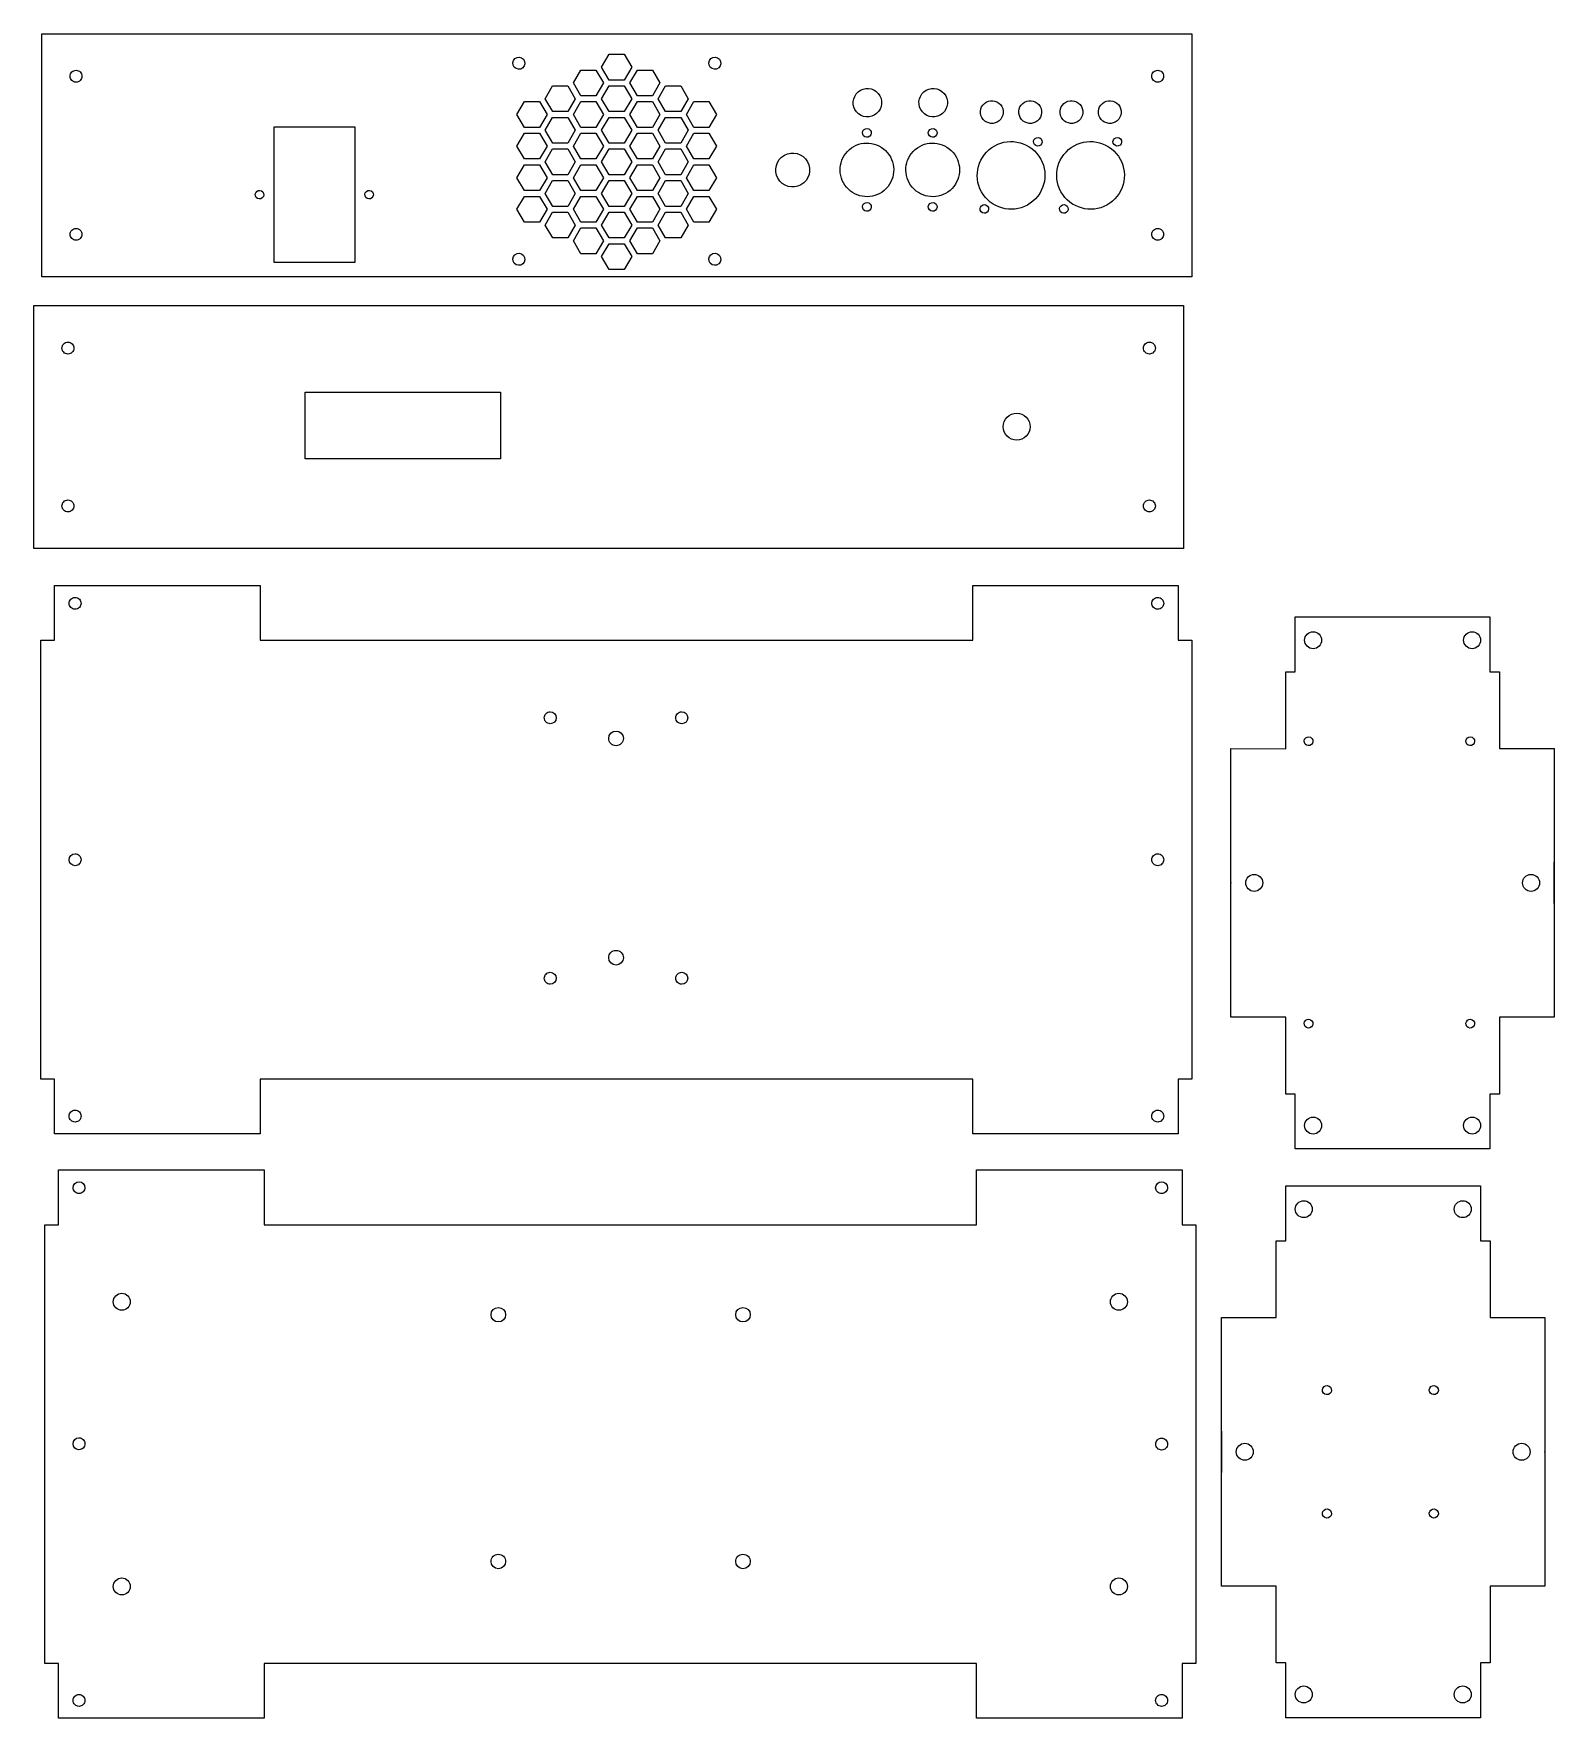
# Model space of a CAD drawing. Extents: x 15 to 570, y 10 to 624.
import ezdxf

# ---------------------------------------------------------------- set-up
doc = ezdxf.new("R2010")
doc.units = 0
doc.layers.add('Layer_1', color=7, linetype='CONTINUOUS')

msp = doc.modelspace()

# ---------------------------------------------------------------- linework, layer by layer
at = {"layer": 'Layer_1', "color": 7}
for points in [[(18.12988, 624.25966), (437.77773, 624.25966), (437.77773, 535.61179), (18.12988, 535.61179)], [(233.380586, 612.070387), (230.63802, 607.363139), (225.146224, 607.359279), (222.397, 612.062725), (225.139565, 616.769979), (230.631362, 616.773839)], [(32.80502, 608.75295)], [(223.076566, 606.310377), (220.334, 601.603129), (214.842204, 601.599269), (212.09298, 606.302715), (214.835545, 611.009969), (220.327342, 611.013829)], [(243.684586, 606.310377), (240.94202, 601.603129), (235.450224, 601.599269), (232.701, 606.302715), (235.443565, 611.009969), (240.935362, 611.013829)], [(427.46503, 608.75295)], [(212.772566, 600.550377), (210.03, 595.843129), (204.538204, 595.839269), (201.78898, 600.542715), (204.531545, 605.249969), (210.023342, 605.253829)], [(233.380586, 600.550377), (230.63802, 595.843129), (225.146224, 595.839269), (222.397, 600.542715), (225.139565, 605.249969), (230.631362, 605.253829)], [(253.988586, 600.550377), (251.24602, 595.843129), (245.754224, 595.839269), (243.005, 600.542715), (245.747565, 605.249969), (251.239362, 605.253829)], [(202.468566, 594.790397), (199.726, 590.083149), (194.234204, 590.079289), (191.48498, 594.782735), (194.227545, 599.489989), (199.719342, 599.493849)], [(223.076566, 594.790397), (220.334, 590.083149), (214.842204, 590.079289), (212.09298, 594.782735), (214.835545, 599.489989), (220.327342, 599.493849)], [(243.684586, 594.790397), (240.94202, 590.083149), (235.450224, 590.079289), (232.701, 594.782735), (235.443565, 599.489989), (240.935362, 599.493849)], [(264.292486, 594.790397), (261.54992, 590.083149), (256.058124, 590.079289), (253.3089, 594.782735), (256.051465, 599.489989), (261.543262, 599.493849)], [(102.86147, 590.27574), (132.29619, 590.27574), (132.29619, 540.84103), (102.86147, 540.84103)], [(212.772566, 589.030387), (210.03, 584.323139), (204.538204, 584.319279), (201.78898, 589.022725), (204.531545, 593.729979), (210.023342, 593.733839)], [(233.380586, 589.030387), (230.63802, 584.323139), (225.146224, 584.319279), (222.397, 589.022725), (225.139565, 593.729979), (230.631362, 593.733839)], [(253.988586, 589.030387), (251.24602, 584.323139), (245.754224, 584.319279), (243.005, 589.022725), (245.747565, 593.729979), (251.239362, 593.733839)], [(322.74118, 595.13096)], [(346.74118, 595.13096)], [(367.45798, 592.52807)], [(381.44956, 592.52807)], [(396.48838, 592.52807)], [(410.48002, 592.52807)], [(202.468566, 583.270387), (199.726, 578.563139), (194.234204, 578.559279), (191.48498, 583.262725), (194.227545, 587.969979), (199.719342, 587.973839)], [(223.076566, 583.270387), (220.334, 578.563139), (214.842204, 578.559279), (212.09298, 583.262725), (214.835545, 587.969979), (220.327342, 587.973839)], [(243.684586, 583.270387), (240.94202, 578.563139), (235.450224, 578.559279), (232.701, 583.262725), (235.443565, 587.969979), (240.935362, 587.973839)], [(264.292486, 583.270387), (261.54992, 578.563139), (256.058124, 578.559279), (253.3089, 583.262725), (256.051465, 587.969979), (261.543262, 587.973839)], [(320.22873, 586.86786)], [(344.22873, 586.86786)], [(212.772566, 577.510377), (210.03, 572.803129), (204.538204, 572.799269), (201.78898, 577.502715), (204.531545, 582.209969), (210.023342, 582.213829)], [(233.380586, 577.510377), (230.63802, 572.803129), (225.146224, 572.799269), (222.397, 577.502715), (225.139565, 582.209969), (230.631362, 582.213829)], [(253.988586, 577.510377), (251.24602, 572.803129), (245.754224, 572.799269), (243.005, 577.502715), (245.747565, 582.209969), (251.239362, 582.213829)], [(382.56136, 583.64261)], [(411.56136, 583.64261)], [(202.468566, 571.750377), (199.726, 567.043129), (194.234204, 567.039269), (191.48498, 571.742715), (194.227545, 576.449969), (199.719342, 576.453829)], [(223.076566, 571.750377), (220.334, 567.043129), (214.842204, 567.039269), (212.09298, 571.742715), (214.835545, 576.449969), (220.327342, 576.453829)], [(243.684586, 571.750377), (240.94202, 567.043129), (235.450224, 567.039269), (232.701, 571.742715), (235.443565, 576.449969), (240.935362, 576.453829)], [(264.292486, 571.750377), (261.54992, 567.043129), (256.058124, 567.039269), (253.3089, 571.742715), (256.051465, 576.449969), (261.543262, 576.453829)], [(212.772566, 565.990367), (210.03, 561.283119), (204.538204, 561.279259), (201.78898, 565.982705), (204.531545, 570.689959), (210.023342, 570.693819)], [(233.380586, 565.990367), (230.63802, 561.283119), (225.146224, 561.279259), (222.397, 565.982705), (225.139565, 570.689959), (230.631362, 570.693819)], [(253.988586, 565.990367), (251.24602, 561.283119), (245.754224, 561.279259), (243.005, 565.982705), (245.747565, 570.689959), (251.239362, 570.693819)], [(296.11843, 569.83543)], [(325.52926, 567.12977)], [(349.52926, 567.12977)], [(98.59278, 564.36497)], [(138.59278, 564.36497)], [(202.468566, 560.230387), (199.726, 555.523139), (194.234204, 555.519279), (191.48498, 560.222725), (194.227545, 564.929979), (199.719342, 564.933839)], [(212.772566, 554.470387), (210.03, 549.763139), (204.538204, 549.759279), (201.78898, 554.462725), (204.531545, 559.169979), (210.023342, 559.173839)], [(223.076566, 560.230387), (220.334, 555.523139), (214.842204, 555.519279), (212.09298, 560.222725), (214.835545, 564.929979), (220.327342, 564.933839)], [(233.380586, 554.470387), (230.63802, 549.763139), (225.146224, 549.759279), (222.397, 554.462725), (225.139565, 559.169979), (230.631362, 559.173839)], [(243.684586, 560.230387), (240.94202, 555.523139), (235.450224, 555.519279), (232.701, 560.222725), (235.443565, 564.929979), (240.935362, 564.933839)], [(253.988586, 554.470387), (251.24602, 549.763139), (245.754224, 549.759279), (243.005, 554.462725), (245.747565, 559.169979), (251.239362, 559.173839)], [(264.292486, 560.230387), (261.54992, 555.523139), (256.058124, 555.519279), (253.3089, 560.222725), (256.051465, 564.929979), (261.543262, 564.933839)], [(320.22873, 559.86784)], [(344.22873, 559.86784)], [(363.0613, 559.14228)], [(379.78845, 563.1806)], [(392.0613, 559.14228)], [(408.78845, 563.1806)], [(223.076566, 548.710377), (220.334, 544.003129), (214.842204, 543.999269), (212.09298, 548.702715), (214.835545, 553.409969), (220.327342, 553.413829)], [(243.684586, 548.710377), (240.94202, 544.003129), (235.450224, 543.999269), (232.701, 548.702715), (235.443565, 553.409969), (240.935362, 553.413829)], [(32.80502, 551.09297)], [(233.380586, 542.950367), (230.63802, 538.243119), (225.146224, 538.239259), (222.397, 542.942705), (225.139565, 547.649959), (230.631362, 547.653819)], [(427.46503, 551.09297)], [(15.17414, 525.10836), (434.74293, 525.10836), (434.74293, 436.53957), (15.17414, 436.53957)], [(29.84984, 509.60122)], [(424.42984, 509.6012)], [(378.78699, 480.918)], [(29.84984, 452.02123)], [(424.42984, 452.02123)], [(32.47264, 416.50289)], [(427.47264, 416.50289)], [(481.99502, 399.955)], [(539.99505, 399.953)], [(205.83775, 374.757723)], [(253.83775, 374.757723)], [(230.32183, 367.257318)], [(479.11478, 365.17747)], [(538.11478, 365.17747)], [(32.46063, 323.003161)], [(427.48064, 323.003161)], [(460.49505, 311.45209)], [(561.50405, 311.45209)], [(230.32183, 287.257319)], [(205.83775, 279.757319)], [(253.83775, 279.757319)], [(479.11478, 262.17747)], [(538.11478, 262.17747)], [(32.47264, 229.500935)], [(427.47264, 229.500935)], [(481.99502, 222.955)], [(539.99505, 222.955)], [(29.539, 203.39094)], [(424.539, 203.39094)], [(478.56889, 192.457)], [(536.56889, 192.455)], [(44.21819, 161.7656)], [(408.02014, 161.7656)], [(182.06009, 157.06159)], [(271.31009, 157.06159)], [(29.528, 109.98835)], [(424.547, 109.88836)], [(457.06906, 103.96455)], [(558.07906, 103.96455)], [(182.06009, 67.0616)], [(271.31009, 67.0616)], [(44.21819, 57.9556)], [(408.02014, 57.9556)], [(29.539, 16.38897)], [(424.539, 16.38897)], [(478.56889, 15.457)], [(536.56889, 15.457)]]:
    msp.add_lwpolyline(points, close=True, dxfattribs=at)
at = {"layer": 'Layer_1', "color": 5}
for points in [[(193.63337, 611.80328)], [(265.13331, 611.80328)], [(193.63337, 540.30329)], [(265.13331, 540.30329)], [(185.55728, 469.15453), (114.21837, 469.15453), (114.21837, 493.49345), (185.55728, 493.49345)], [(485.78261, 128.49681)], [(524.78264, 128.49681)], [(485.78261, 83.49681)], [(524.78264, 83.49681)]]:
    msp.add_lwpolyline(points, close=True, dxfattribs=at)
at = {"layer": 'Layer_1', "color": 7}
for points in [[(17.79172, 403.01595), (22.79172, 403.01595), (22.79172, 423.01596), (97.79172, 423.01596), (97.79172, 403.01596)], [(357.79173, 403.01596), (357.79173, 423.01596), (432.79173, 423.01596), (432.79173, 403.01596), (437.79173, 403.01596), (437.79173, 243.015955), (432.79173, 243.015955), (432.79173, 223.015955), (357.79173, 223.015955), (357.79173, 243.015955), (97.79172, 243.015955), (97.79172, 223.015955), (22.79172, 223.015955), (22.79172, 243.015955), (17.79172, 243.015955), (17.79172, 403.01595)], [(452, 363.55), (472, 363.45), (472, 391.55), (475.49772, 391.55), (475.49772, 411.551), (546.49772, 411.551), (546.49772, 391.55), (550, 391.551), (550, 363.55), (570, 363.55)], [(550, 237.55), (546.49772, 237.55), (546.49772, 217.551), (475.49772, 217.551), (475.49772, 237.55), (472, 237.55), (472, 265.55), (452, 265.55)], [(570, 265.55), (550, 265.55), (550, 237.55)], [(99.21661, 29.86604), (99.21661, 9.86604), (24.21651, 9.86604), (24.21651, 29.86604), (19.21651, 29.86604), (19.21651, 189.86603), (24.21651, 189.86603), (24.21651, 209.86604), (99.21661, 209.86604), (99.21661, 189.86603), (359.2165, 189.86603), (359.2165, 209.86604), (434.2163, 209.86604), (434.2163, 189.86603), (439.2163, 189.86603), (439.2163, 29.86604)], [(468.569, 184.055), (472.06898, 184.055), (472.06898, 204.054), (543.06898, 204.054), (543.06898, 184.055), (546.569, 184.055), (546.569, 156.054), (566.569, 156.054)], [(448.569, 156.055), (468.569, 156.055), (468.569, 184.055)], [(566.569, 58.0541), (546.569, 58.054), (546.569, 30.055), (543.06898, 30.055), (543.06898, 10.054), (472.06898, 10.054), (472.06898, 30.055), (468.569, 30.055), (468.569, 58.055), (448.569, 58.055)], [(439.2163, 29.86604), (434.2163, 29.86604), (434.2163, 9.86604), (359.2165, 9.86604), (359.2165, 29.86604)]]:
    msp.add_lwpolyline(points, dxfattribs=at)
at = {"layer": 'Layer_1', "color": 5}
for points in [[(190.52451, 612.05236), (189.73414, 612.97833), (189.84247, 614.36934), (190.76667, 615.16178)], [(190.76667, 615.16178), (191.69087, 615.95422), (193.08212, 615.84898), (193.88299, 614.91906)], [(193.88299, 614.91906), (194.67561, 613.98211), (194.56109, 612.59159), (193.63337, 611.80328)], [(262.02445, 612.05236), (261.23408, 612.97833), (261.34241, 614.36934), (262.26661, 615.16178)], [(262.26661, 615.16178), (263.19081, 615.95422), (264.58206, 615.84898), (265.38293, 614.91906)], [(265.38293, 614.91906), (266.17555, 613.98211), (266.06103, 612.59159), (265.13331, 611.80328)], [(193.63337, 611.80328), (192.70565, 611.01497), (191.31488, 611.12639), (190.52451, 612.05236)], [(265.13331, 611.80328), (264.20559, 611.01497), (262.81482, 611.12639), (262.02445, 612.05236)], [(190.52451, 540.55238), (189.73414, 541.47835), (189.84247, 542.86936), (190.76667, 543.6618)], [(190.76667, 543.6618), (191.69088, 544.45423), (193.08212, 544.34899), (193.88299, 543.41907)], [(193.88299, 543.41907), (194.67561, 542.48212), (194.56109, 541.0916), (193.63337, 540.30329)], [(262.02445, 540.55238), (261.23408, 541.47835), (261.34241, 542.86936), (262.26661, 543.6618)], [(262.26661, 543.6618), (263.19082, 544.45423), (264.58206, 544.34899), (265.38293, 543.41907)], [(265.38293, 543.41907), (266.17555, 542.48212), (266.06103, 541.0916), (265.13331, 540.30329)], [(193.63337, 540.30329), (192.70565, 539.51498), (191.31488, 539.62641), (190.52451, 540.55238)], [(265.13331, 540.30329), (264.20559, 539.51498), (262.81482, 539.62641), (262.02445, 540.55238)], [(485.78261, 128.49681), (485.18917, 129.19519), (485.27305, 130.24214), (485.97012, 130.83712)], [(485.97012, 130.83712), (486.66719, 131.4321), (487.71434, 131.35055), (488.31088, 130.65482)], [(488.31088, 130.65482), (488.90742, 129.95909), (488.8282, 128.91178), (488.12817, 128.3089)], [(524.78264, 128.49681), (524.1892, 129.19519), (524.27308, 130.24214), (524.97015, 130.83712)], [(524.97015, 130.83712), (525.66722, 131.4321), (526.71437, 131.35055), (527.31091, 130.65482)], [(527.31091, 130.65482), (527.90745, 129.95909), (527.82823, 128.91178), (527.12819, 128.30889)], [(488.12817, 128.3089), (487.42283, 127.71222), (486.37605, 127.79843), (485.78261, 128.49681)], [(527.12819, 128.30889), (526.42286, 127.71221), (525.37608, 127.79843), (524.78264, 128.49681)], [(485.97012, 85.83712), (486.66719, 86.4321), (487.71434, 86.35055), (488.31088, 85.65482)], [(524.97015, 85.83712), (525.66722, 86.4321), (526.71437, 86.35055), (527.31091, 85.65482)], [(485.78261, 83.49681), (485.18917, 84.19519), (485.27305, 85.24214), (485.97012, 85.83712)], [(488.12817, 83.30889), (487.42283, 82.71221), (486.37605, 82.79843), (485.78261, 83.49681)], [(488.31088, 85.65482), (488.90742, 84.95909), (488.8282, 83.91178), (488.12817, 83.30889)], [(524.78264, 83.49681), (524.1892, 84.19519), (524.27308, 85.24214), (524.97015, 85.83712)], [(527.12819, 83.30889), (526.42286, 82.71221), (525.37608, 82.79843), (524.78264, 83.49681)], [(527.31091, 85.65482), (527.90745, 84.95909), (527.82823, 83.91178), (527.12819, 83.30889)]]:
    msp.add_open_spline(points, degree=3, dxfattribs=at)
at = {"layer": 'Layer_1', "color": 7}
for points in [[(28.44838, 608.75295), (28.44838, 609.330676), (28.677881, 609.884741), (29.086395, 610.293255)], [(29.086395, 607.212645), (28.677881, 607.621159), (28.44838, 608.175224), (28.44838, 608.75295)], [(29.086395, 610.293255), (29.494909, 610.701769), (30.048974, 610.93127), (30.6267, 610.93127)], [(30.6267, 610.93127), (31.204426, 610.93127), (31.758491, 610.701769), (32.167005, 610.293255)], [(32.167005, 610.293255), (32.575519, 609.884741), (32.80502, 609.330676), (32.80502, 608.75295)], [(32.80502, 608.75295), (32.80502, 608.175224), (32.575519, 607.621159), (32.167005, 607.212645)], [(423.10839, 608.75295), (423.10839, 609.330676), (423.337891, 609.884741), (423.746405, 610.293255)], [(423.746405, 607.212645), (423.337891, 607.621159), (423.10839, 608.175224), (423.10839, 608.75295)], [(423.746405, 610.293255), (424.154919, 610.701769), (424.708984, 610.93127), (425.28671, 610.93127)], [(425.28671, 610.93127), (425.864436, 610.93127), (426.418501, 610.701769), (426.827015, 610.293255)], [(426.827015, 610.293255), (427.235529, 609.884741), (427.46503, 609.330676), (427.46503, 608.75295)], [(427.46503, 608.75295), (427.46503, 608.175224), (427.235529, 607.621159), (426.827015, 607.212645)], [(30.6267, 606.57463), (30.048974, 606.57463), (29.494909, 606.804131), (29.086395, 607.212645)], [(32.167005, 607.212645), (31.758491, 606.804131), (31.204426, 606.57463), (30.6267, 606.57463)], [(315.42171, 595.71725), (313.56087, 597.89685), (313.81593, 601.17108), (315.99187, 603.03635)], [(315.99187, 603.03635), (318.1678, 604.90162), (321.44333, 604.65391), (323.32888, 602.46503)], [(323.32888, 602.46503), (325.19503, 600.25959), (324.92539, 596.98653), (322.74118, 595.13096)], [(339.42171, 595.71725), (337.56087, 597.89685), (337.81593, 601.17108), (339.99187, 603.03635)], [(339.99187, 603.03635), (342.1678, 604.90162), (345.44333, 604.6539), (347.32888, 602.46503)], [(347.32888, 602.46503), (349.19503, 600.25959), (348.92539, 596.98653), (346.74118, 595.13096)], [(425.28671, 606.57463), (424.708984, 606.57463), (424.154919, 606.804131), (423.746405, 607.212645)], [(426.827015, 607.212645), (426.418501, 606.804131), (425.864436, 606.57463), (425.28671, 606.57463)], [(361.61208, 592.99644), (360.12586, 594.73763), (360.32956, 597.3533), (362.06744, 598.84339)], [(362.06744, 598.84339), (363.80531, 600.33348), (366.42142, 600.13559), (367.92737, 598.38699)], [(367.92737, 598.38699), (369.41782, 596.62514), (369.20247, 594.01041), (367.45798, 592.52807)], [(375.60365, 592.99644), (374.11743, 594.73763), (374.32114, 597.3533), (376.05902, 598.84339)], [(376.05902, 598.84339), (377.79689, 600.33348), (380.413, 600.13559), (381.91895, 598.38699)], [(381.91895, 598.38699), (383.4094, 596.62514), (383.19405, 594.01041), (381.44956, 592.52807)], [(390.64247, 592.99644), (389.15625, 594.73763), (389.35996, 597.3533), (391.09784, 598.84339)], [(391.09784, 598.84339), (392.83571, 600.33348), (395.45182, 600.13559), (396.95777, 598.38699)], [(396.95777, 598.38699), (398.44822, 596.62514), (398.23287, 594.01041), (396.48838, 592.52807)], [(404.63411, 592.99644), (403.14789, 594.73763), (403.35159, 597.3533), (405.08947, 598.84339)], [(405.08947, 598.84339), (406.82734, 600.33349), (409.44346, 600.1356), (410.94941, 598.38699)], [(410.94941, 598.38699), (412.43986, 596.62514), (412.22451, 594.01041), (410.48002, 592.52807)], [(322.74118, 595.13096), (320.55697, 593.27539), (317.28256, 593.53766), (315.42171, 595.71725)], [(318.14761, 589.30592), (318.81855, 589.88117), (319.82854, 589.80478), (320.40995, 589.12972)], [(346.74118, 595.13096), (344.55697, 593.27539), (341.28256, 593.53766), (339.42171, 595.71725)], [(342.14761, 589.30592), (342.81855, 589.88117), (343.82854, 589.80478), (344.40994, 589.12972)], [(367.45798, 592.52807), (365.71349, 591.04573), (363.0983, 591.25526), (361.61208, 592.99644)], [(381.44956, 592.52807), (379.70507, 591.04572), (377.08987, 591.25525), (375.60365, 592.99644)], [(396.48838, 592.52807), (394.74389, 591.04572), (392.12869, 591.25525), (390.64247, 592.99644)], [(410.48002, 592.52807), (408.73553, 591.04572), (406.12033, 591.25525), (404.63411, 592.99644)], [(312.81912, 582.02038), (316.91678, 585.5338), (323.08519, 585.06721), (326.636, 580.94424)], [(317.9718, 587.04868), (317.39802, 587.72088), (317.47667, 588.73066), (318.14761, 589.30592)], [(320.22873, 586.86786), (319.55524, 586.29559), (318.54558, 586.37648), (317.9718, 587.04868)], [(320.40995, 589.12972), (320.98537, 588.44956), (320.90222, 587.44013), (320.22873, 586.86786)], [(336.81912, 582.02038), (340.91678, 585.5338), (347.08519, 585.06721), (350.636, 580.94424)], [(341.9718, 587.04868), (341.39802, 587.72088), (341.47667, 588.73066), (342.14761, 589.30592)], [(344.22873, 586.86786), (343.55524, 586.29559), (342.54558, 586.37648), (341.9718, 587.04868)], [(344.40994, 589.12972), (344.98537, 588.44956), (344.90222, 587.44013), (344.22873, 586.86786)], [(363.75683, 581.9688), (368.92531, 586.40186), (376.70569, 585.81313), (381.18443, 580.61098)], [(380.34972, 583.81981), (379.78746, 584.47852), (379.86453, 585.46805), (380.522, 586.03177)], [(382.56136, 583.64261), (381.90138, 583.08182), (380.91199, 583.16109), (380.34972, 583.81981)], [(380.522, 586.03177), (381.17947, 586.59549), (382.1692, 586.52063), (382.73893, 585.85911)], [(382.73893, 585.85911), (383.3028, 585.19258), (383.22134, 584.2034), (382.56136, 583.64261)], [(392.75683, 581.9688), (397.92531, 586.40186), (405.70569, 585.81313), (410.18443, 580.61098)], [(409.34972, 583.81981), (408.78746, 584.47852), (408.86453, 585.46805), (409.522, 586.03177)], [(411.56136, 583.64261), (410.90138, 583.08182), (409.91199, 583.16109), (409.34972, 583.81981)], [(409.522, 586.03177), (410.17947, 586.59549), (411.1692, 586.52063), (411.73894, 585.85911)], [(411.73894, 585.85911), (412.3028, 585.19258), (412.22134, 584.2034), (411.56136, 583.64261)], [(287.40485, 570.53329), (285.18959, 573.12763), (285.49323, 577.02492), (288.08361, 579.24514)], [(288.08361, 579.24514), (290.67398, 581.46535), (294.57338, 581.1705), (296.81806, 578.5651)], [(296.81806, 578.5651), (299.03966, 575.93998), (298.71865, 572.04409), (296.11843, 569.83543)], [(311.74544, 568.23413), (308.24115, 572.3396), (308.72146, 578.50696), (312.81912, 582.02038)], [(326.636, 580.94424), (330.15028, 576.79008), (329.64252, 570.62492), (325.52926, 567.12977)], [(335.74544, 568.23413), (332.24115, 572.3396), (332.72146, 578.50696), (336.81912, 582.02038)], [(350.636, 580.94424), (354.15028, 576.79008), (353.64252, 570.62492), (349.52926, 567.12977)], [(362.40257, 564.57403), (357.98251, 569.7541), (358.58835, 577.53574), (363.75683, 581.9688)], [(381.18443, 580.61098), (385.61706, 575.36947), (384.97661, 567.5906), (379.78845, 563.1806)], [(391.40257, 564.57403), (386.98251, 569.7541), (387.58835, 577.53574), (392.75683, 581.9688)], [(410.18443, 580.61098), (414.61706, 575.36947), (413.97661, 567.5906), (408.78845, 563.1806)], [(96.38767, 564.54164), (95.827061, 565.1984), (95.903899, 566.185), (96.55943, 566.74705)], [(96.55943, 566.74705), (97.214967, 567.3091), (98.20178, 567.23446), (98.769835, 566.5749)], [(98.769835, 566.5749), (99.332043, 565.91035), (99.250812, 564.9241), (98.59278, 564.36497)], [(136.38767, 564.54164), (135.82706, 565.1984), (135.9039, 566.185), (136.55943, 566.74705)], [(136.55943, 566.74705), (137.21497, 567.3091), (138.20178, 567.23446), (138.76984, 566.5749)], [(138.76984, 566.5749), (139.33204, 565.91035), (139.25081, 564.9241), (138.59278, 564.36497)], [(296.11843, 569.83543), (293.5182, 567.62676), (289.62013, 567.93894), (287.40485, 570.53329)], [(325.52926, 567.12977), (321.416, 563.63462), (315.24973, 564.12866), (311.74544, 568.23413)], [(349.52926, 567.12977), (345.416, 563.63462), (339.24973, 564.12866), (335.74544, 568.23413)], [(98.59278, 564.36497), (97.934747, 563.80585), (96.948281, 563.88488), (96.38767, 564.54164)], [(138.59278, 564.36497), (137.93475, 563.80585), (136.94828, 563.88488), (136.38767, 564.54164)], [(317.9718, 560.04866), (317.39802, 560.72086), (317.47667, 561.73064), (318.14761, 562.3059)], [(320.22873, 559.86784), (319.55524, 559.29557), (318.54558, 559.37646), (317.9718, 560.04866)], [(318.14761, 562.3059), (318.81855, 562.88115), (319.82854, 562.80476), (320.40995, 562.1297)], [(320.40995, 562.1297), (320.98537, 561.44954), (320.90222, 560.44011), (320.22873, 559.86784)], [(341.9718, 560.04866), (341.39802, 560.72086), (341.47667, 561.73064), (342.14761, 562.3059)], [(344.22873, 559.86784), (343.55524, 559.29557), (342.54558, 559.37646), (341.9718, 560.04866)], [(342.14761, 562.3059), (342.81855, 562.88115), (343.82854, 562.80476), (344.40994, 562.1297)], [(344.40994, 562.1297), (344.98537, 561.44954), (344.90222, 560.44011), (344.22873, 559.86784)], [(360.84966, 559.31947), (360.28739, 559.97818), (360.36446, 560.96772), (361.02194, 561.53144)], [(363.0613, 559.14228), (362.40132, 558.58149), (361.41193, 558.66076), (360.84966, 559.31947)], [(361.02194, 561.53144), (361.67942, 562.09516), (362.66915, 562.02029), (363.23887, 561.35877)], [(379.78845, 563.1806), (374.60029, 558.7706), (366.82262, 559.39396), (362.40257, 564.57403)], [(363.23887, 561.35877), (363.80274, 560.69225), (363.72128, 559.70307), (363.0613, 559.14228)], [(389.84966, 559.31947), (389.28739, 559.97818), (389.36446, 560.96772), (390.02194, 561.53144)], [(392.0613, 559.14228), (391.40132, 558.58149), (390.41193, 558.66076), (389.84966, 559.31947)], [(390.02194, 561.53144), (390.67942, 562.09516), (391.66915, 562.02029), (392.23887, 561.35877)], [(408.78845, 563.1806), (403.60029, 558.7706), (395.82262, 559.39396), (391.40257, 564.57403)], [(392.23887, 561.35877), (392.80274, 560.69225), (392.72128, 559.70307), (392.0613, 559.14228)], [(29.086395, 552.633275), (29.494909, 553.041789), (30.048974, 553.27129), (30.6267, 553.27129)], [(30.6267, 553.27129), (31.204426, 553.27129), (31.758491, 553.041789), (32.167005, 552.633275)], [(423.746405, 552.633275), (424.154919, 553.041789), (424.708984, 553.27129), (425.28671, 553.27129)], [(425.28671, 553.27129), (425.864436, 553.27129), (426.418501, 553.041789), (426.827015, 552.633275)], [(28.44838, 551.09297), (28.44838, 551.670696), (28.677881, 552.224761), (29.086395, 552.633275)], [(29.086395, 549.552665), (28.677881, 549.961179), (28.44838, 550.515244), (28.44838, 551.09297)], [(30.6267, 548.91465), (30.048974, 548.91465), (29.494909, 549.144151), (29.086395, 549.552665)], [(32.167005, 549.552665), (31.758491, 549.144151), (31.204426, 548.91465), (30.6267, 548.91465)], [(32.167005, 552.633275), (32.575519, 552.224761), (32.80502, 551.670696), (32.80502, 551.09297)], [(32.80502, 551.09297), (32.80502, 550.515244), (32.575519, 549.961179), (32.167005, 549.552665)], [(423.10839, 551.09297), (423.10839, 551.670696), (423.337891, 552.224761), (423.746405, 552.633275)], [(423.746405, 549.552665), (423.337891, 549.961179), (423.10839, 550.515244), (423.10839, 551.09297)], [(425.28671, 548.91465), (424.708984, 548.91465), (424.154919, 549.144151), (423.746405, 549.552665)], [(426.827015, 549.552665), (426.418501, 549.144151), (425.864436, 548.91465), (425.28671, 548.91465)], [(426.827015, 552.633275), (427.235529, 552.224761), (427.46503, 551.670696), (427.46503, 551.09297)], [(427.46503, 551.09297), (427.46503, 550.515244), (427.235529, 549.961179), (426.827015, 549.552665)], [(25.4932, 509.60122), (25.4932, 510.178946), (25.722701, 510.733011), (26.131215, 511.141525)], [(26.131215, 511.141525), (26.539729, 511.550039), (27.093794, 511.77954), (27.67152, 511.77954)], [(27.67152, 511.77954), (28.249246, 511.77954), (28.803311, 511.550039), (29.211825, 511.141525)], [(29.211825, 511.141525), (29.620339, 510.733011), (29.84984, 510.178946), (29.84984, 509.60122)], [(420.0732, 509.6012), (420.0732, 510.178926), (420.302701, 510.732991), (420.711215, 511.141505)], [(420.711215, 511.141505), (421.119729, 511.550019), (421.673794, 511.77952), (422.25152, 511.77952)], [(422.25152, 511.77952), (422.829246, 511.77952), (423.383311, 511.550019), (423.791825, 511.141505)], [(423.791825, 511.141505), (424.200339, 510.732991), (424.42984, 510.178926), (424.42984, 509.6012)], [(26.131215, 508.060915), (25.722701, 508.469429), (25.4932, 509.023494), (25.4932, 509.60122)], [(27.67152, 507.4229), (27.093794, 507.4229), (26.539729, 507.652401), (26.131215, 508.060915)], [(29.211825, 508.060915), (28.803311, 507.652401), (28.249246, 507.4229), (27.67152, 507.4229)], [(29.84984, 509.60122), (29.84984, 509.023494), (29.620339, 508.469429), (29.211825, 508.060915)], [(420.711215, 508.060895), (420.302701, 508.469409), (420.0732, 509.023474), (420.0732, 509.6012)], [(422.25152, 507.42288), (421.673794, 507.42288), (421.119729, 507.652381), (420.711215, 508.060895)], [(423.791825, 508.060895), (423.383311, 507.652381), (422.829246, 507.42288), (422.25152, 507.42288)], [(424.42984, 509.6012), (424.42984, 509.023474), (424.200339, 508.469409), (423.791825, 508.060895)], [(370.367399, 484.405502), (371.292342, 485.330445), (372.546834, 485.850072), (373.8549, 485.85007)], [(373.8549, 485.85007), (375.16297, 485.850077), (376.417467, 485.330453), (377.342414, 484.405509)], [(370.367395, 477.430491), (369.442452, 478.355436), (368.922826, 479.609931), (368.92283, 480.918)], [(368.92283, 480.918), (368.922829, 482.226067), (369.442456, 483.480559), (370.367399, 484.405502)], [(377.342414, 484.405509), (378.267361, 483.480566), (378.786991, 482.226071), (378.78699, 480.918)], [(378.78699, 480.918), (378.786994, 479.609928), (378.267365, 478.35543), (377.342418, 477.430484)], [(373.8549, 475.98592), (372.546832, 475.985918), (371.292339, 476.505546), (370.367395, 477.430491)], [(377.342418, 477.430484), (376.41747, 476.505539), (375.162972, 475.985913), (373.8549, 475.98592)], [(25.4932, 452.02123), (25.4932, 452.598956), (25.722701, 453.153021), (26.131215, 453.561535)], [(26.131215, 450.480925), (25.722701, 450.889439), (25.4932, 451.443504), (25.4932, 452.02123)], [(26.131215, 453.561535), (26.539729, 453.970049), (27.093794, 454.19955), (27.67152, 454.19955)], [(27.67152, 449.84291), (27.093794, 449.84291), (26.539729, 450.072411), (26.131215, 450.480925)], [(27.67152, 454.19955), (28.249246, 454.19955), (28.803311, 453.970049), (29.211825, 453.561535)], [(29.211825, 450.480925), (28.803311, 450.072411), (28.249246, 449.84291), (27.67152, 449.84291)], [(29.211825, 453.561535), (29.620339, 453.153021), (29.84984, 452.598956), (29.84984, 452.02123)], [(29.84984, 452.02123), (29.84984, 451.443504), (29.620339, 450.889439), (29.211825, 450.480925)], [(420.0732, 452.02123), (420.0732, 452.598956), (420.302701, 453.153021), (420.711215, 453.561535)], [(420.711215, 450.480925), (420.302701, 450.889439), (420.0732, 451.443504), (420.0732, 452.02123)], [(420.711215, 453.561535), (421.119729, 453.970049), (421.673794, 454.19955), (422.25152, 454.19955)], [(422.25152, 449.84291), (421.673794, 449.84291), (421.119729, 450.072411), (420.711215, 450.480925)], [(422.25152, 454.19955), (422.829246, 454.19955), (423.383311, 453.970049), (423.791825, 453.561535)], [(423.791825, 450.480925), (423.383311, 450.072411), (422.829246, 449.84291), (422.25152, 449.84291)], [(423.791825, 453.561535), (424.200339, 453.153021), (424.42984, 452.598956), (424.42984, 452.02123)], [(424.42984, 452.02123), (424.42984, 451.443504), (424.200339, 450.889439), (423.791825, 450.480925)], [(28.116, 416.50289), (28.116, 417.080616), (28.345501, 417.634681), (28.754015, 418.043195)], [(28.754015, 418.043195), (29.162529, 418.451709), (29.716594, 418.68121), (30.29432, 418.68121)], [(30.29432, 418.68121), (30.872046, 418.68121), (31.426111, 418.451709), (31.834625, 418.043195)], [(31.834625, 418.043195), (32.243139, 417.634681), (32.47264, 417.080616), (32.47264, 416.50289)], [(423.116, 416.50289), (423.116, 417.080616), (423.345501, 417.634681), (423.754015, 418.043195)], [(423.754015, 418.043195), (424.162529, 418.451709), (424.716594, 418.68121), (425.29432, 418.68121)], [(425.29432, 418.68121), (425.872046, 418.68121), (426.426111, 418.451709), (426.834625, 418.043195)], [(426.834625, 418.043195), (427.243139, 417.634681), (427.47264, 417.080616), (427.47264, 416.50289)], [(28.754015, 414.962585), (28.345501, 415.371099), (28.116, 415.925164), (28.116, 416.50289)], [(30.29432, 414.32457), (29.716594, 414.32457), (29.162529, 414.554071), (28.754015, 414.962585)], [(31.834625, 414.962585), (31.426111, 414.554071), (30.872046, 414.32457), (30.29432, 414.32457)], [(32.47264, 416.50289), (32.47264, 415.925164), (32.243139, 415.371099), (31.834625, 414.962585)], [(423.754015, 414.962585), (423.345501, 415.371099), (423.116, 415.925164), (423.116, 416.50289)], [(425.29432, 414.32457), (424.716594, 414.32457), (424.162529, 414.554071), (423.754015, 414.962585)], [(426.834625, 414.962585), (426.426111, 414.554071), (425.872046, 414.32457), (425.29432, 414.32457)], [(427.47264, 416.50289), (427.47264, 415.925164), (427.243139, 415.371099), (426.834625, 414.962585)], [(478.89697, 403.05305), (478.896972, 404.764055), (480.284015, 406.151098), (481.99502, 406.1511)], [(481.99502, 406.1511), (483.706025, 406.151098), (485.093068, 404.764055), (485.09307, 403.05305)], [(536.897, 403.05106), (536.897002, 404.762065), (538.284045, 406.149108), (539.99505, 406.14911)], [(539.99505, 406.14911), (541.706055, 406.149108), (543.093098, 404.762065), (543.0931, 403.05106)], [(570, 363.55), (570.00024, 223.55069), (570.001, 405.5486), (570, 265.55)], [(97.79172, 403.01596), (228.93303, 403.01641), (298.57563, 403.01597), (357.79173, 403.01596)], [(481.99502, 399.955), (480.284015, 399.955002), (478.896972, 401.342045), (478.89697, 403.05305)], [(485.09307, 403.05305), (485.093068, 401.342045), (483.706025, 399.955002), (481.99502, 399.955)], [(537.804396, 400.860403), (537.223398, 401.441402), (536.896998, 402.229405), (536.897, 403.05106)], [(539.99505, 399.953), (539.173395, 399.953001), (538.385393, 400.279404), (537.804396, 400.860403)], [(542.185704, 400.860403), (541.604707, 400.279404), (540.816705, 399.953001), (539.99505, 399.953)], [(543.0931, 403.05106), (543.093102, 402.229405), (542.766702, 401.441402), (542.185704, 400.860403)], [(201.48112, 374.757723), (201.48112, 375.335449), (201.710621, 375.889513), (202.119135, 376.298027)], [(202.119135, 376.298027), (202.52765, 376.706542), (203.081714, 376.936042), (203.65944, 376.936042)], [(203.65944, 376.936042), (204.862489, 376.936037), (205.83775, 375.960772), (205.83775, 374.757723)], [(249.48112, 374.757723), (249.48112, 375.335449), (249.710621, 375.889513), (250.119135, 376.298027)], [(250.119135, 376.298027), (250.52765, 376.706542), (251.081714, 376.936042), (251.65944, 376.936042)], [(251.65944, 376.936042), (252.862489, 376.936037), (253.83775, 375.960772), (253.83775, 374.757723)], [(202.119135, 373.217418), (201.710621, 373.625932), (201.48112, 374.179997), (201.48112, 374.757723)], [(203.65944, 372.579403), (203.081714, 372.579403), (202.527649, 372.808904), (202.119135, 373.217418)], [(205.83775, 374.757723), (205.83775, 373.554674), (204.862489, 372.579408), (203.65944, 372.579403)], [(224.99705, 367.257318), (224.99705, 368.727715), (226.189043, 369.919708), (227.65944, 369.919708)], [(227.65944, 369.919708), (229.129837, 369.919708), (230.32183, 368.727715), (230.32183, 367.257318)], [(250.119135, 373.217418), (249.710621, 373.625932), (249.48112, 374.179997), (249.48112, 374.757723)], [(251.65944, 372.579403), (251.081714, 372.579403), (250.527649, 372.808904), (250.119135, 373.217418)], [(253.83775, 374.757723), (253.83775, 373.554674), (252.862489, 372.579408), (251.65944, 372.579403)], [(225.776846, 365.374723), (225.277551, 365.874019), (224.99705, 366.551208), (224.99705, 367.257318)], [(227.65944, 364.594927), (226.95333, 364.594927), (226.276141, 364.875428), (225.776846, 365.374723)], [(229.542034, 365.374723), (229.042739, 364.875428), (228.36555, 364.594927), (227.65944, 364.594927)], [(230.32183, 367.257318), (230.32183, 366.551208), (230.041329, 365.874019), (229.542034, 365.374723)], [(452, 265.55), (451.99947, 365.54903), (451.99947, 263.54945), (452, 363.55)], [(479.11478, 365.17747), (478.543, 365.850021), (478.62382, 366.858256), (479.29544, 367.43124)], [(481.37473, 364.996505), (480.69514, 364.421898), (479.68656, 364.504922), (479.11478, 365.17747)], [(479.29544, 367.43124), (479.96707, 368.004219), (480.97601, 367.925682), (481.55078, 367.25568)], [(481.55078, 367.25568), (482.12555, 366.58568), (482.04922, 365.577097), (481.37473, 364.996505)], [(538.11478, 365.17747), (537.543, 365.850021), (537.62382, 366.858256), (538.29544, 367.43124)], [(540.37474, 364.996505), (539.69514, 364.421898), (538.68656, 364.504922), (538.11478, 365.17747)], [(538.29544, 367.43124), (538.96707, 368.004219), (539.97601, 367.925682), (540.55078, 367.25568)], [(540.55078, 367.25568), (541.12555, 366.58568), (541.04922, 365.577097), (540.37474, 364.996505)], [(28.104, 323.003161), (28.104, 324.20621), (29.079261, 325.181475), (30.28231, 325.18148)], [(30.28231, 320.824842), (29.079261, 320.824847), (28.104, 321.800112), (28.104, 323.003161)], [(30.28231, 325.18148), (30.860036, 325.18148), (31.4141, 324.95198), (31.822615, 324.543465)], [(31.822615, 321.462857), (31.4141, 321.054343), (30.860036, 320.824842), (30.28231, 320.824842)], [(31.822615, 324.543465), (32.231129, 324.134951), (32.46063, 323.580887), (32.46063, 323.003161)], [(32.46063, 323.003161), (32.46063, 322.425435), (32.231129, 321.871371), (31.822615, 321.462857)], [(423.124, 323.003161), (423.124, 323.580887), (423.353501, 324.134951), (423.762015, 324.543465)], [(423.762015, 321.462857), (423.353501, 321.871371), (423.124, 322.425435), (423.124, 323.003161)], [(423.762015, 324.543465), (424.17053, 324.95198), (424.724594, 325.18148), (425.30232, 325.18148)], [(425.30232, 320.824842), (424.724594, 320.824842), (424.17053, 321.054343), (423.762015, 321.462857)], [(425.30232, 325.18148), (425.880046, 325.18148), (426.43411, 324.95198), (426.842625, 324.543465)], [(426.842625, 321.462857), (426.43411, 321.054343), (425.880046, 320.824842), (425.30232, 320.824842)], [(426.842625, 324.543465), (427.251139, 324.134951), (427.48064, 323.580887), (427.48064, 323.003161)], [(427.48064, 323.003161), (427.48064, 322.425435), (427.251139, 321.871371), (426.842625, 321.462857)], [(457.397, 314.55014), (457.397002, 316.261145), (458.784045, 317.648188), (460.49505, 317.64819)], [(460.49505, 311.45209), (458.784045, 311.452092), (457.397002, 312.839135), (457.397, 314.55014)], [(460.49505, 317.64819), (462.206055, 317.648188), (463.593098, 316.261145), (463.5931, 314.55014)], [(463.5931, 314.55014), (463.593098, 312.839135), (462.206055, 311.452092), (460.49505, 311.45209)], [(558.406, 314.55014), (558.406002, 316.261145), (559.793045, 317.648188), (561.50405, 317.64819)], [(561.50405, 311.45209), (559.793045, 311.452092), (558.406002, 312.839135), (558.406, 314.55014)], [(561.50405, 317.64819), (562.325705, 317.648192), (563.113708, 317.321792), (563.694707, 316.740794)], [(563.694707, 316.740794), (564.275706, 316.159797), (564.602109, 315.371795), (564.60211, 314.55014)], [(564.60211, 314.55014), (564.602109, 313.728485), (564.275706, 312.940483), (563.694707, 312.359486)], [(563.694707, 312.359486), (563.113708, 311.778488), (562.325705, 311.452088), (561.50405, 311.45209)], [(224.99705, 287.257319), (224.99705, 287.963429), (225.277551, 288.640618), (225.776846, 289.139914)], [(225.776846, 289.139914), (226.276141, 289.639209), (226.95333, 289.91971), (227.65944, 289.91971)], [(227.65944, 289.91971), (228.36555, 289.91971), (229.042739, 289.639209), (229.542034, 289.139914)], [(229.542034, 289.139914), (230.041329, 288.640618), (230.32183, 287.963429), (230.32183, 287.257319)], [(227.65944, 284.594929), (226.189043, 284.594929), (224.99705, 285.786922), (224.99705, 287.257319)], [(230.32183, 287.257319), (230.32183, 285.786922), (229.129837, 284.594929), (227.65944, 284.594929)], [(201.48112, 279.757319), (201.48112, 280.335045), (201.710621, 280.88911), (202.119135, 281.297624)], [(202.119135, 278.217015), (201.710621, 278.625529), (201.48112, 279.179593), (201.48112, 279.757319)], [(202.119135, 281.297624), (202.527649, 281.706138), (203.081714, 281.935639), (203.65944, 281.935639)], [(203.65944, 277.579), (203.081714, 277.579), (202.52765, 277.808501), (202.119135, 278.217015)], [(203.65944, 281.935639), (204.862489, 281.935634), (205.83775, 280.960368), (205.83775, 279.757319)], [(205.83775, 279.757319), (205.83775, 278.55427), (204.862489, 277.579005), (203.65944, 277.579)], [(249.48112, 279.757319), (249.48112, 280.335045), (249.710621, 280.88911), (250.119135, 281.297624)], [(250.119135, 278.217015), (249.710621, 278.625529), (249.48112, 279.179593), (249.48112, 279.757319)], [(250.119135, 281.297624), (250.527649, 281.706138), (251.081714, 281.935639), (251.65944, 281.935639)], [(251.65944, 277.579), (251.081714, 277.579), (250.52765, 277.808501), (250.119135, 278.217015)], [(251.65944, 281.935639), (252.862489, 281.935634), (253.83775, 280.960368), (253.83775, 279.757319)], [(253.83775, 279.757319), (253.83775, 278.55427), (252.862489, 277.579005), (251.65944, 277.579)], [(479.11478, 262.17747), (478.543, 262.850021), (478.62382, 263.858256), (479.29544, 264.43124)], [(479.29544, 264.43124), (479.96707, 265.004219), (480.97601, 264.925682), (481.55078, 264.25568)], [(481.55078, 264.25568), (482.12555, 263.58568), (482.04922, 262.577097), (481.37473, 261.996505)], [(538.11478, 262.17747), (537.543, 262.850021), (537.62382, 263.858256), (538.29544, 264.43124)], [(538.29544, 264.43124), (538.96707, 265.004219), (539.97601, 264.925682), (540.55078, 264.25568)], [(540.55078, 264.25568), (541.12555, 263.58568), (541.04922, 262.577097), (540.37474, 261.996505)], [(481.37473, 261.996505), (480.69514, 261.421898), (479.68656, 261.504922), (479.11478, 262.17747)], [(540.37474, 261.996505), (539.69514, 261.421898), (538.68656, 261.504922), (538.11478, 262.17747)], [(28.116, 229.500935), (28.116, 230.078661), (28.345501, 230.632726), (28.754015, 231.04124)], [(28.754015, 227.96063), (28.345501, 228.369144), (28.116, 228.923209), (28.116, 229.500935)], [(28.754015, 231.04124), (29.162529, 231.449754), (29.716594, 231.679255), (30.29432, 231.679255)], [(30.29432, 227.322615), (29.716594, 227.322615), (29.162529, 227.552116), (28.754015, 227.96063)], [(30.29432, 231.679255), (30.872046, 231.679255), (31.426111, 231.449754), (31.834625, 231.04124)], [(31.834625, 227.96063), (31.426111, 227.552116), (30.872046, 227.322615), (30.29432, 227.322615)], [(31.834625, 231.04124), (32.243139, 230.632726), (32.47264, 230.078661), (32.47264, 229.500935)], [(32.47264, 229.500935), (32.47264, 228.923209), (32.243139, 228.369144), (31.834625, 227.96063)], [(423.116, 229.500935), (423.116, 230.078661), (423.345501, 230.632726), (423.754015, 231.04124)], [(423.754015, 227.96063), (423.345501, 228.369144), (423.116, 228.923209), (423.116, 229.500935)], [(423.754015, 231.04124), (424.162529, 231.449754), (424.716594, 231.679255), (425.29432, 231.679255)], [(425.29432, 227.322615), (424.716594, 227.322615), (424.162529, 227.552116), (423.754015, 227.96063)], [(425.29432, 231.679255), (425.872046, 231.679255), (426.426111, 231.449754), (426.834625, 231.04124)], [(426.834625, 227.96063), (426.426111, 227.552116), (425.872046, 227.322615), (425.29432, 227.322615)], [(426.834625, 231.04124), (427.243139, 230.632726), (427.47264, 230.078661), (427.47264, 229.500935)], [(427.47264, 229.500935), (427.47264, 228.923209), (427.243139, 228.369144), (426.834625, 227.96063)], [(478.89697, 226.053054), (478.89697, 227.76406), (480.284014, 229.151106), (481.99502, 229.151108)], [(481.99502, 229.151108), (483.706026, 229.151106), (485.09307, 227.76406), (485.09307, 226.053054)], [(536.897, 226.053054), (536.897, 227.76406), (538.284044, 229.151106), (539.99505, 229.151108)], [(539.99505, 229.151108), (541.706056, 229.151106), (543.0931, 227.76406), (543.0931, 226.053054)], [(481.99502, 222.955), (480.284014, 222.955002), (478.89697, 224.342048), (478.89697, 226.053054)], [(485.09307, 226.053054), (485.09307, 224.342048), (483.706026, 222.955002), (481.99502, 222.955)], [(539.99505, 222.955), (538.284044, 222.955002), (536.897, 224.342048), (536.897, 226.053054)], [(543.0931, 226.053054), (543.0931, 224.342048), (541.706056, 222.955002), (539.99505, 222.955)], [(29.539, 203.39094), (29.539005, 204.593989), (30.514271, 205.56925), (31.71732, 205.56925)], [(30.177015, 201.850635), (29.768501, 202.259149), (29.539, 202.813214), (29.539, 203.39094)], [(31.71732, 205.56925), (32.920369, 205.56925), (33.895635, 204.593989), (33.89564, 203.39094)], [(33.89564, 203.39094), (33.89564, 202.813214), (33.666139, 202.259149), (33.257625, 201.850635)], [(424.539, 203.39094), (424.539005, 204.593989), (425.514271, 205.56925), (426.71732, 205.56925)], [(425.177015, 201.850635), (424.768501, 202.259149), (424.539, 202.813214), (424.539, 203.39094)], [(426.71732, 205.56925), (427.920369, 205.56925), (428.895635, 204.593989), (428.89564, 203.39094)], [(428.89564, 203.39094), (428.89564, 202.813214), (428.666139, 202.259149), (428.257625, 201.850635)], [(31.71732, 201.21262), (31.139594, 201.21262), (30.585529, 201.442121), (30.177015, 201.850635)], [(33.257625, 201.850635), (32.849111, 201.442121), (32.295046, 201.21262), (31.71732, 201.21262)], [(426.71732, 201.21262), (426.139594, 201.21262), (425.585529, 201.442121), (425.177015, 201.850635)], [(428.257625, 201.850635), (427.849111, 201.442121), (427.295046, 201.21262), (426.71732, 201.21262)], [(448.569, 58.055), (448.5688, 198.0544), (448.568, 16.0564), (448.569, 156.055)], [(475.47084, 195.55505), (475.470839, 197.266057), (476.857883, 198.653104), (478.56889, 198.653106)], [(478.56889, 198.653106), (479.390546, 198.653108), (480.17855, 198.326707), (480.75955, 197.745708)], [(480.75955, 197.745708), (481.340549, 197.16471), (481.66695, 196.376706), (481.66695, 195.55505)], [(533.47084, 195.55306), (533.470842, 197.264065), (534.857885, 198.651108), (536.56889, 198.65111)], [(536.56889, 198.65111), (537.390545, 198.651112), (538.178548, 198.324712), (538.759547, 197.743714)], [(538.759547, 197.743714), (539.340546, 197.162717), (539.666949, 196.374715), (539.66695, 195.55306)], [(478.56889, 192.457), (476.857885, 192.457002), (475.470842, 193.844045), (475.47084, 195.55505)], [(480.759547, 193.364396), (480.178548, 192.783398), (479.390545, 192.456998), (478.56889, 192.457)], [(481.66695, 195.55505), (481.666949, 194.733395), (481.340546, 193.945393), (480.759547, 193.364396)], [(534.378236, 193.362403), (533.797238, 193.943402), (533.470838, 194.731405), (533.47084, 195.55306)], [(536.56889, 192.455), (535.747235, 192.455001), (534.959233, 192.781404), (534.378236, 193.362403)], [(538.759551, 193.362399), (538.178552, 192.7814), (537.390547, 192.454998), (536.56889, 192.455)], [(539.66695, 195.55306), (539.666952, 194.731403), (539.34055, 193.943398), (538.759551, 193.362399)], [(44.21819, 161.7656), (44.218192, 163.476605), (45.605235, 164.863648), (47.31624, 164.86365)], [(47.31624, 158.66755), (45.605235, 158.667552), (44.218192, 160.054595), (44.21819, 161.7656)], [(47.31624, 164.86365), (49.027245, 164.863648), (50.414288, 163.476605), (50.41429, 161.7656)], [(50.41429, 161.7656), (50.414288, 160.054595), (49.027245, 158.667552), (47.31624, 158.66755)], [(408.02014, 161.7656), (408.020142, 163.476605), (409.407185, 164.863648), (411.11819, 164.86365)], [(411.11819, 158.66755), (409.407185, 158.667552), (408.020142, 160.054595), (408.02014, 161.7656)], [(411.11819, 164.86365), (411.939845, 164.863652), (412.727848, 164.537252), (413.308847, 163.956254)], [(413.308847, 163.956254), (413.889846, 163.375257), (414.216249, 162.587255), (414.21625, 161.7656)], [(414.21625, 161.7656), (414.216249, 160.943945), (413.889846, 160.155943), (413.308847, 159.574946)], [(182.06009, 157.06159), (182.060091, 158.52832), (183.24911, 159.717339), (184.71584, 159.71734)], [(184.71584, 154.40584), (183.24911, 154.405841), (182.060091, 155.59486), (182.06009, 157.06159)], [(184.71584, 159.71734), (186.18257, 159.717339), (187.371589, 158.52832), (187.37159, 157.06159)], [(187.37159, 157.06159), (187.371589, 155.59486), (186.18257, 154.405841), (184.71584, 154.40584)], [(271.31009, 157.06159), (271.310091, 158.52832), (272.49911, 159.717339), (273.96584, 159.71734)], [(273.96584, 154.40584), (272.49911, 154.405841), (271.310091, 155.59486), (271.31009, 157.06159)], [(273.96584, 159.71734), (275.43257, 159.717339), (276.621589, 158.52832), (276.62159, 157.06159)], [(276.62159, 157.06159), (276.621589, 155.59486), (275.43257, 154.405841), (273.96584, 154.40584)], [(413.308847, 159.574946), (412.727848, 158.993948), (411.939845, 158.667548), (411.11819, 158.66755)], [(566.569, 156.054), (566.5696, 56.055), (566.5696, 158.0546), (566.569, 58.0541)], [(29.528, 109.98835), (29.528, 111.191399), (30.503261, 112.166665), (31.70631, 112.16667)], [(31.70631, 112.16667), (32.284036, 112.16667), (32.838101, 111.937169), (33.246615, 111.528655)], [(33.246615, 111.528655), (33.655129, 111.120141), (33.88463, 110.566076), (33.88463, 109.98835)], [(424.547, 109.88836), (424.547, 110.466086), (424.776501, 111.020151), (425.185015, 111.428665)], [(425.185015, 111.428665), (425.593529, 111.837179), (426.147594, 112.06668), (426.72532, 112.06668)], [(426.72532, 112.06668), (427.303046, 112.06668), (427.857111, 111.837179), (428.265625, 111.428665)], [(428.265625, 111.428665), (428.674139, 111.020151), (428.90364, 110.466086), (428.90364, 109.88836)], [(31.70631, 107.81003), (30.503261, 107.810035), (29.528, 108.785301), (29.528, 109.98835)], [(33.246615, 108.448045), (32.838101, 108.039531), (32.284036, 107.81003), (31.70631, 107.81003)], [(33.88463, 109.98835), (33.88463, 109.410624), (33.655129, 108.856559), (33.246615, 108.448045)], [(425.185015, 108.348055), (424.776501, 108.756569), (424.547, 109.310634), (424.547, 109.88836)], [(426.72532, 107.71004), (426.147594, 107.71004), (425.593529, 107.939541), (425.185015, 108.348055)], [(428.265625, 108.348055), (427.857111, 107.939541), (427.303046, 107.71004), (426.72532, 107.71004)], [(428.90364, 109.88836), (428.90364, 109.310634), (428.674139, 108.756569), (428.265625, 108.348055)], [(453.971, 107.0626), (453.971001, 107.884255), (454.297404, 108.672257), (454.878403, 109.253254)], [(454.878403, 104.871946), (454.297404, 105.452943), (453.971001, 106.240945), (453.971, 107.0626)], [(454.878403, 109.253254), (455.459402, 109.834252), (456.247405, 110.160652), (457.06906, 110.16065)], [(457.06906, 103.96455), (456.247405, 103.964548), (455.459402, 104.290948), (454.878403, 104.871946)], [(457.06906, 110.16065), (458.780065, 110.160648), (460.167108, 108.773605), (460.16711, 107.0626)], [(460.16711, 107.0626), (460.167108, 105.351595), (458.780065, 103.964552), (457.06906, 103.96455)], [(554.981, 107.0626), (554.981001, 107.884255), (555.307404, 108.672257), (555.888403, 109.253254)], [(555.888403, 104.871946), (555.307404, 105.452943), (554.981001, 106.240945), (554.981, 107.0626)], [(555.888403, 109.253254), (556.469402, 109.834252), (557.257405, 110.160652), (558.07906, 110.16065)], [(558.07906, 103.96455), (557.257405, 103.964548), (556.469402, 104.290948), (555.888403, 104.871946)], [(558.07906, 110.16065), (559.790065, 110.160648), (561.177108, 108.773605), (561.17711, 107.0626)], [(561.17711, 107.0626), (561.177108, 105.351595), (559.790065, 103.964552), (558.07906, 103.96455)], [(182.06009, 67.0616), (182.060088, 67.76595), (182.339888, 68.441453), (182.837938, 68.939505)], [(182.837938, 68.939505), (183.335988, 69.437557), (184.01149, 69.717359), (184.71584, 69.71736)], [(184.71584, 69.71736), (185.42019, 69.717359), (186.095692, 69.437557), (186.593742, 68.939505)], [(186.593742, 68.939505), (187.091792, 68.441453), (187.371592, 67.76595), (187.37159, 67.0616)], [(271.31009, 67.0616), (271.310088, 67.76595), (271.589888, 68.441453), (272.087938, 68.939505)], [(272.087938, 68.939505), (272.585988, 69.437557), (273.26149, 69.717359), (273.96584, 69.71736)], [(273.96584, 69.71736), (274.67019, 69.717359), (275.345692, 69.437557), (275.843742, 68.939505)], [(275.843742, 68.939505), (276.341792, 68.441453), (276.621592, 67.76595), (276.62159, 67.0616)], [(184.71584, 64.40585), (183.24911, 64.405851), (182.060091, 65.59487), (182.06009, 67.0616)], [(187.37159, 67.0616), (187.371589, 65.59487), (186.18257, 64.405851), (184.71584, 64.40585)], [(273.96584, 64.40585), (272.49911, 64.405851), (271.310091, 65.59487), (271.31009, 67.0616)], [(276.62159, 67.0616), (276.621589, 65.59487), (275.43257, 64.405851), (273.96584, 64.40585)], [(44.21819, 57.9556), (44.218188, 58.777255), (44.544588, 59.565258), (45.125586, 60.146257)], [(47.31624, 54.85755), (45.605235, 54.857552), (44.218192, 56.244595), (44.21819, 57.9556)], [(45.125586, 60.146257), (45.706583, 60.727256), (46.494585, 61.053659), (47.31624, 61.05366)], [(47.31624, 61.05366), (48.137895, 61.053659), (48.925897, 60.727256), (49.506894, 60.146257)], [(50.41429, 57.9556), (50.414288, 56.244595), (49.027245, 54.857552), (47.31624, 54.85755)], [(49.506894, 60.146257), (50.087892, 59.565258), (50.414292, 58.777255), (50.41429, 57.9556)], [(408.02014, 57.9556), (408.020138, 58.777255), (408.346538, 59.565258), (408.927536, 60.146257)], [(411.11819, 54.85755), (409.407185, 54.857552), (408.020142, 56.244595), (408.02014, 57.9556)], [(408.927536, 60.146257), (409.508533, 60.727256), (410.296535, 61.053659), (411.11819, 61.05366)], [(411.11819, 61.05366), (411.939847, 61.053662), (412.727852, 60.72726), (413.308851, 60.146261)], [(413.308847, 55.764946), (412.727848, 55.183948), (411.939845, 54.857548), (411.11819, 54.85755)], [(414.21625, 57.9556), (414.216249, 57.133945), (413.889846, 56.345943), (413.308847, 55.764946)], [(413.308851, 60.146261), (413.88985, 59.565262), (414.216252, 58.777257), (414.21625, 57.9556)], [(359.2165, 29.86604), (228.07531, 29.86559), (158.43271, 29.86603), (99.21661, 29.86604)], [(30.177015, 17.929275), (30.585529, 18.337789), (31.139594, 18.56729), (31.71732, 18.56729)], [(31.71732, 18.56729), (32.295046, 18.56729), (32.849111, 18.337789), (33.257625, 17.929275)], [(425.177015, 17.929275), (425.585529, 18.337789), (426.139594, 18.56729), (426.71732, 18.56729)], [(426.71732, 18.56729), (427.295046, 18.56729), (427.849111, 18.337789), (428.257625, 17.929275)], [(475.47084, 18.55505), (475.470838, 19.376705), (475.797238, 20.164708), (476.378236, 20.745707)], [(478.56889, 15.457), (476.857885, 15.457002), (475.470842, 16.844045), (475.47084, 18.55505)], [(476.378236, 20.745707), (476.959233, 21.326706), (477.747235, 21.653109), (478.56889, 21.65311)], [(478.56889, 21.65311), (479.390547, 21.653112), (480.178552, 21.32671), (480.759551, 20.745711)], [(481.66695, 18.55505), (481.666949, 17.733395), (481.340546, 16.945393), (480.759547, 16.364396)], [(480.759551, 20.745711), (481.34055, 20.164712), (481.666952, 19.376707), (481.66695, 18.55505)], [(533.47084, 18.55505), (533.470838, 19.376705), (533.797238, 20.164708), (534.378236, 20.745707)], [(536.56889, 15.457), (534.857885, 15.457002), (533.470842, 16.844045), (533.47084, 18.55505)], [(534.378236, 20.745707), (534.959233, 21.326706), (535.747235, 21.653109), (536.56889, 21.65311)], [(536.56889, 21.65311), (537.390547, 21.653112), (538.178552, 21.32671), (538.759551, 20.745711)], [(539.66695, 18.55505), (539.666949, 17.733395), (539.340546, 16.945393), (538.759547, 16.364396)], [(538.759551, 20.745711), (539.34055, 20.164712), (539.666952, 19.376707), (539.66695, 18.55505)], [(29.539, 16.38897), (29.539, 16.966696), (29.768501, 17.520761), (30.177015, 17.929275)], [(30.177015, 14.848665), (29.768501, 15.257179), (29.539, 15.811244), (29.539, 16.38897)], [(31.71732, 14.21065), (31.139594, 14.21065), (30.585529, 14.440151), (30.177015, 14.848665)], [(33.257625, 14.848665), (32.849111, 14.440151), (32.295046, 14.21065), (31.71732, 14.21065)], [(33.257625, 17.929275), (33.666139, 17.520761), (33.89564, 16.966696), (33.89564, 16.38897)], [(33.89564, 16.38897), (33.89564, 15.811244), (33.666139, 15.257179), (33.257625, 14.848665)], [(424.539, 16.38897), (424.539, 16.966696), (424.768501, 17.520761), (425.177015, 17.929275)], [(425.177015, 14.848665), (424.768501, 15.257179), (424.539, 15.811244), (424.539, 16.38897)], [(426.71732, 14.21065), (426.139594, 14.21065), (425.585529, 14.440151), (425.177015, 14.848665)], [(428.257625, 14.848665), (427.849111, 14.440151), (427.295046, 14.21065), (426.71732, 14.21065)], [(428.257625, 17.929275), (428.666139, 17.520761), (428.89564, 16.966696), (428.89564, 16.38897)], [(428.89564, 16.38897), (428.89564, 15.811244), (428.666139, 15.257179), (428.257625, 14.848665)], [(480.759547, 16.364396), (480.178548, 15.783398), (479.390545, 15.456998), (478.56889, 15.457)], [(538.759547, 16.364396), (538.178548, 15.783398), (537.390545, 15.456998), (536.56889, 15.457)]]:
    msp.add_open_spline(points, degree=3, dxfattribs=at)

doc.saveas('drawing.dxf')
